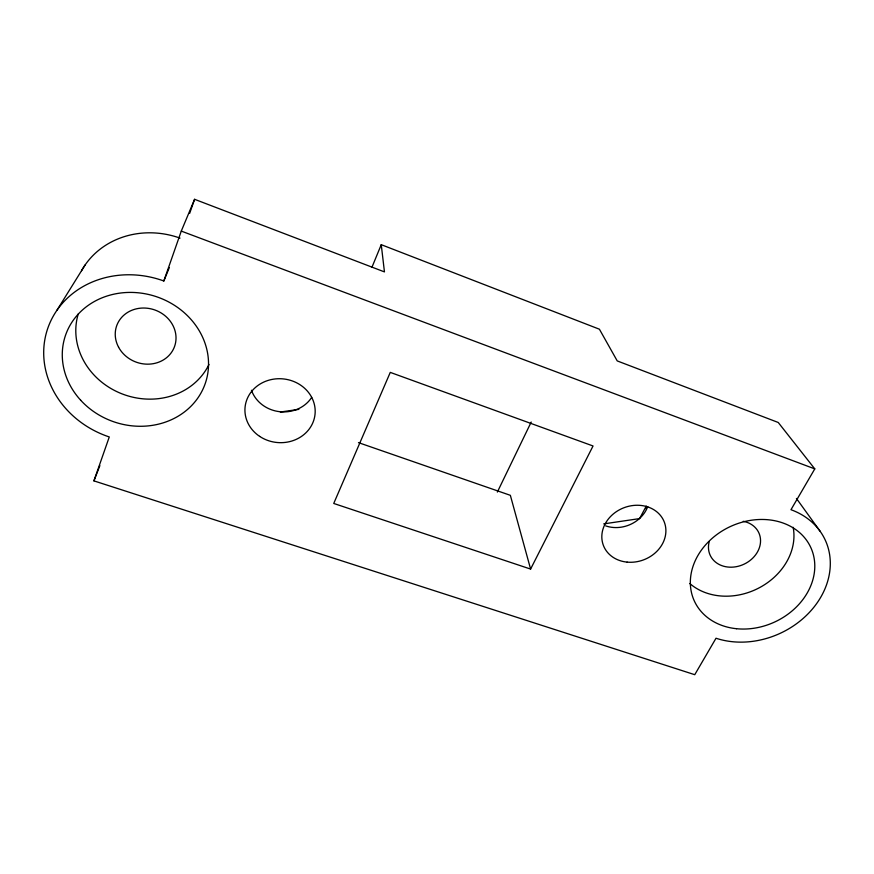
<?xml version="1.0" encoding="UTF-8"?>
<svg xmlns="http://www.w3.org/2000/svg" width="874" height="874" viewBox="0 0 874 874"><rect width="100%" height="100%" fill="white"/><g stroke="black" fill="none" stroke-linecap="round" stroke-linejoin="round"><path stroke-width="1.31" d="M371.931 267.302L381.25 244.676L599.411 329.214L617.23 360.918L778.242 422.481L814.786 468.89L790.981 509.706A80.102 65.801 -24.7 0 1 820.675 597.357A80.102 65.801 -24.7 0 1 716.014 638.239L694.754 674.695L93.922 480.875L109.283 436.956A92.404 82.626 18.9 0 1 47.852 328.1A92.404 82.626 18.9 0 1 163.831 280.991L169.37 267.499M163.831 280.991L181.279 231.097L194.585 199.305L384.451 271.901L381.25 244.676M189.647 213.387L194.585 199.305M93.922 480.875L99.887 465.634M497.35 492.073L531.206 422.044M530.605 569.072L593.042 445.98L390.274 372.39L333.737 503.457L530.605 569.072L510.35 495.318L358.46 442.626M645.962 506.669L639.582 518.599L603.726 523.887M56.93 310.292L85.084 264.997M280.357 412.025L298.864 409.36M181.279 231.097L814.786 468.89M796.422 498.442L819.976 531.075M81.533 270.711A83.249 75.623 21.7 0 1 180.022 238.11M647.732 506.625A30.972 26.821 -21.5 0 1 605.671 525.875M311.712 397.375A33.288 30.546 6.9 0 1 279.483 411.665A33.288 30.546 6.9 0 1 251.461 390.252M645.7 508.592A72.979 61.65 -25.6 0 1 646.225 506.024M743.261 521.308A26.799 22.32 -25.1 0 1 759.353 547.801A26.799 22.32 -25.1 0 1 727.671 567.018A26.799 22.32 -25.1 0 1 709.12 542.022M793.155 527.284A61.256 51.02 -25.1 0 1 759.998 587.394A61.256 51.02 -25.1 0 1 689.804 583.515M208.995 364.458A70.27 63.332 20.1 0 1 122.196 393.934A70.27 63.332 20.1 0 1 78.256 313.908M627.128 562.124A32.611 27.848 -21.1 0 0 664.349 522.193A32.611 27.848 -21.1 0 0 610.107 516.982A32.611 27.848 -21.1 0 0 627.128 562.124M259.622 436.355A35.168 31.956 5.8 0 0 315.022 414.407A35.168 31.956 5.8 0 0 265.521 381.326A35.168 31.956 5.8 0 0 259.622 436.355M80.659 400.205A73.908 66.085 18.8 0 0 204.767 384.844A73.908 66.085 18.8 0 0 120.776 292.998A73.908 66.085 18.8 0 0 80.659 400.205M736.498 628.712A64.075 52.626 -24.7 0 0 812.667 552.335A64.075 52.626 -24.7 0 0 708.552 541.716A64.075 52.626 -24.7 0 0 736.498 628.712M118.58 347.186A30.732 27.695 20.1 0 0 171.151 352.888A30.732 27.695 20.1 0 0 147.171 308.216A30.732 27.695 20.1 0 0 118.58 347.186"/></g></svg>
